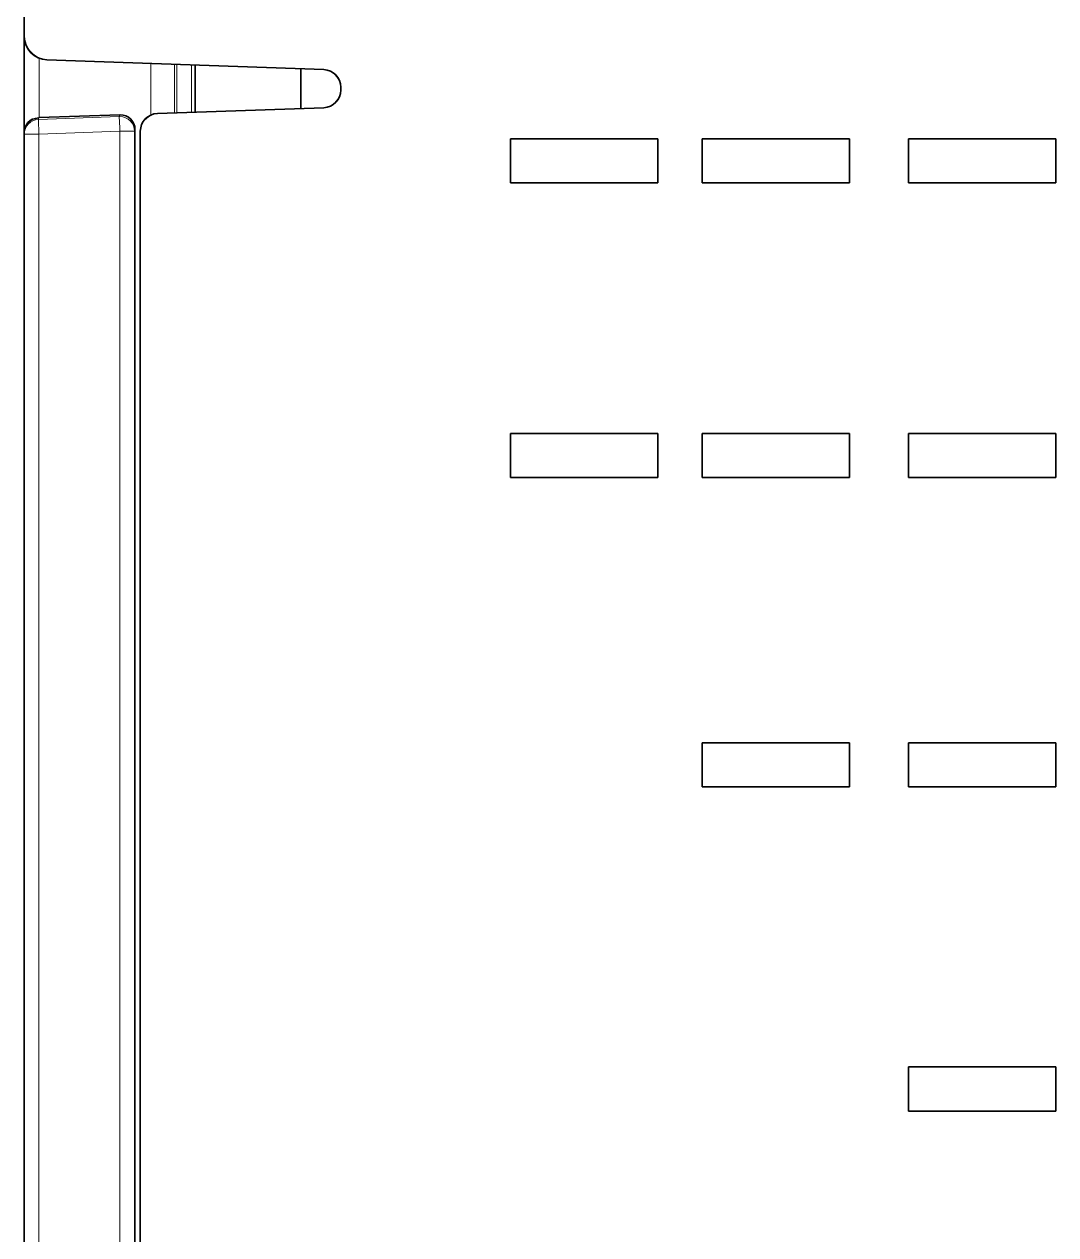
# Model space of a CAD drawing. Extents: x -45 to 645, y -160 to 467.
# Drawn here: x 291.13 to 326.13, y 100.36 to 141.45 of the extents above; entities that cross this region are included whole.
import ezdxf

# ---------------------------------------------------------------- set-up
doc = ezdxf.new("R2010")
doc.units = 0
doc.layers.add('layer 1', color=7, linetype='Continuous')

msp = doc.modelspace()

# ---------------------------------------------------------------- linework, layer by layer
at = {"color": 7, "lineweight": 35}
for p, q in [((291.132, 165.489), (291.132, 141.036)), ((291.132, 165.489), (291.132, 141.036)), ((291.132, 165.489), (291.132, 141.036)), ((291.132, 165.489), (291.132, 141.036)), ((291.132, 137.718), (291.132, 61.762)), ((291.132, 61.762), (291.132, 137.718)), ((291.132, 137.718), (291.132, 61.762)), ((291.132, 61.762), (291.132, 137.718)), ((294.89, 137.874), (294.89, 81.062)), ((294.89, 81.062), (294.89, 137.874)), ((294.89, 137.874), (294.89, 81.062)), ((294.89, 81.062), (294.89, 137.874)), ((295.071, 137.819), (295.071, 81.062)), ((295.071, 137.819), (295.071, 81.062)), ((295.071, 137.819), (295.071, 81.062)), ((295.071, 137.819), (295.071, 81.062))]:
    msp.add_line(p, q, dxfattribs=at)
at = {"color": 7, "lineweight": 35, "ltscale": 0.080972}
for p, q in [((291.132, 141.034), (291.132, 137.795)), ((291.132, 137.795), (291.132, 141.034)), ((291.132, 141.034), (291.132, 137.795)), ((291.132, 137.795), (291.132, 141.034))]:
    msp.add_line(p, q, dxfattribs=at)
at = {"color": 7, "lineweight": 13, "ltscale": 0.050378}
for p, q in [((291.633, 138.278), (291.633, 140.293)), ((291.633, 140.293), (291.633, 138.278)), ((291.633, 138.278), (291.633, 140.293)), ((291.633, 140.293), (291.633, 138.278))]:
    msp.add_line(p, q, dxfattribs=at)
at = {"color": 7, "lineweight": 35, "ltscale": 0.234845}
msp.add_line((291.904, 140.236), (301.292, 139.908), dxfattribs=at)
msp.add_line((291.904, 140.236), (301.292, 139.908), dxfattribs=at)
msp.add_line((291.904, 140.236), (301.292, 139.908), dxfattribs=at)
msp.add_line((291.904, 140.236), (301.292, 139.908), dxfattribs=at)
at = {"color": 7, "lineweight": 13, "ltscale": 0.043596}
for p, q in [((295.432, 140.113), (295.432, 138.369)), ((295.432, 138.369), (295.432, 140.113)), ((295.432, 140.113), (295.432, 138.369)), ((295.432, 138.369), (295.432, 140.113))]:
    msp.add_line(p, q, dxfattribs=at)
at = {"color": 7, "lineweight": 13, "ltscale": 0.041161}
for p, q in [((296.229, 138.439), (296.229, 140.085)), ((296.229, 140.085), (296.229, 138.439)), ((296.229, 138.439), (296.229, 140.085)), ((296.229, 140.085), (296.229, 138.439))]:
    msp.add_line(p, q, dxfattribs=at)
at = {"color": 7, "lineweight": 13, "ltscale": 0.041026}
msp.add_line((296.306, 138.441), (296.306, 140.082), dxfattribs=at)
msp.add_line((296.306, 138.441), (296.306, 140.082), dxfattribs=at)
msp.add_line((296.306, 138.441), (296.306, 140.082), dxfattribs=at)
msp.add_line((296.306, 138.441), (296.306, 140.082), dxfattribs=at)
at = {"color": 7, "lineweight": 13, "ltscale": 0.040154}
for p, q in [((296.806, 140.065), (296.806, 138.459)), ((296.806, 138.459), (296.806, 140.065)), ((296.806, 140.065), (296.806, 138.459)), ((296.806, 138.459), (296.806, 140.065))]:
    msp.add_line(p, q, dxfattribs=at)
at = {"color": 7, "lineweight": 35, "ltscale": 0.039934}
msp.add_line((296.932, 138.463), (296.932, 140.061), dxfattribs=at)
msp.add_line((296.932, 138.463), (296.932, 140.061), dxfattribs=at)
msp.add_line((296.932, 138.463), (296.932, 140.061), dxfattribs=at)
msp.add_line((296.932, 138.463), (296.932, 140.061), dxfattribs=at)
at = {"color": 7, "lineweight": 35, "ltscale": 0.033682}
msp.add_line((300.512, 138.588), (300.512, 139.935), dxfattribs=at)
msp.add_line((300.512, 138.588), (300.512, 139.935), dxfattribs=at)
msp.add_line((300.512, 138.588), (300.512, 139.935), dxfattribs=at)
msp.add_line((300.512, 138.588), (300.512, 139.935), dxfattribs=at)
at = {"color": 7, "lineweight": 35, "ltscale": 0.00234}
msp.add_line((301.871, 139.309), (301.871, 139.215), dxfattribs=at)
msp.add_line((301.871, 139.309), (301.871, 139.215), dxfattribs=at)
msp.add_line((301.871, 139.309), (301.871, 139.215), dxfattribs=at)
msp.add_line((301.871, 139.309), (301.871, 139.215), dxfattribs=at)
at = {"color": 7, "lineweight": 35, "ltscale": 0.141131}
msp.add_line((301.292, 138.615), (295.65, 138.418), dxfattribs=at)
msp.add_line((301.292, 138.615), (295.65, 138.418), dxfattribs=at)
msp.add_line((301.292, 138.615), (295.65, 138.418), dxfattribs=at)
msp.add_line((301.292, 138.615), (295.65, 138.418), dxfattribs=at)
at = {"color": 7, "lineweight": 13, "ltscale": 0.068631}
for p, q in [((294.358, 138.313), (291.614, 138.218)), ((291.614, 138.218), (294.358, 138.313)), ((294.358, 138.313), (291.614, 138.218)), ((291.614, 138.218), (294.358, 138.313))]:
    msp.add_line(p, q, dxfattribs=at)
at = {"color": 7, "lineweight": 35, "ltscale": 0.000434}
for p, q in [((291.614, 138.277), (291.632, 138.278)), ((291.614, 138.277), (291.632, 138.278)), ((294.39, 138.374), (294.373, 138.374)), ((294.39, 138.374), (294.373, 138.374))]:
    msp.add_line(p, q, dxfattribs=at)
at = {"color": 7, "lineweight": 35, "ltscale": 0.000435143}
msp.add_line((291.632, 138.278), (291.614, 138.277), dxfattribs=at)
msp.add_line((291.632, 138.278), (291.614, 138.277), dxfattribs=at)
at = {"color": 7, "lineweight": 13, "ltscale": 0.001492}
for p, q in [((291.614, 138.218), (291.614, 138.277)), ((291.614, 138.277), (291.614, 138.218)), ((291.614, 138.218), (291.614, 138.277)), ((291.614, 138.277), (291.614, 138.218))]:
    msp.add_line(p, q, dxfattribs=at)
at = {"color": 7, "lineweight": 13, "ltscale": 0.012492}
for p, q in [((291.632, 137.718), (291.614, 138.218)), ((291.614, 138.218), (291.632, 137.718)), ((291.632, 137.718), (291.614, 138.218)), ((291.614, 138.218), (291.632, 137.718))]:
    msp.add_line(p, q, dxfattribs=at)
at = {"color": 7, "lineweight": 35, "ltscale": 4.4e-05}
msp.add_line((291.633, 138.278), (291.632, 138.278), dxfattribs=at)
msp.add_line((291.633, 138.278), (291.632, 138.278), dxfattribs=at)
at = {"color": 7, "lineweight": 35, "ltscale": 4.35143e-05}
msp.add_line((291.633, 138.278), (291.632, 138.278), dxfattribs=at)
msp.add_line((291.633, 138.278), (291.632, 138.278), dxfattribs=at)
at = {"color": 7, "lineweight": 35, "ltscale": 0.068525}
msp.add_line((294.373, 138.374), (291.633, 138.278), dxfattribs=at)
msp.add_line((294.373, 138.374), (291.633, 138.278), dxfattribs=at)
msp.add_line((294.373, 138.374), (291.633, 138.278), dxfattribs=at)
msp.add_line((294.373, 138.374), (291.633, 138.278), dxfattribs=at)
at = {"color": 7, "lineweight": 13, "ltscale": 0.001558}
msp.add_line((294.358, 138.313), (294.373, 138.374), dxfattribs=at)
msp.add_line((294.358, 138.313), (294.373, 138.374), dxfattribs=at)
msp.add_line((294.358, 138.313), (294.373, 138.374), dxfattribs=at)
msp.add_line((294.358, 138.313), (294.373, 138.374), dxfattribs=at)
at = {"color": 7, "lineweight": 13, "ltscale": 0.000433}
msp.add_line((294.375, 138.314), (294.358, 138.313), dxfattribs=at)
msp.add_line((294.375, 138.314), (294.358, 138.313), dxfattribs=at)
at = {"color": 7, "lineweight": 13, "ltscale": 0.000434173}
msp.add_line((294.358, 138.313), (294.375, 138.314), dxfattribs=at)
msp.add_line((294.358, 138.313), (294.375, 138.314), dxfattribs=at)
at = {"color": 7, "lineweight": 13, "ltscale": 0.00945}
msp.add_line((294.371, 137.936), (294.358, 138.313), dxfattribs=at)
msp.add_line((294.371, 137.936), (294.358, 138.313), dxfattribs=at)
msp.add_line((294.371, 137.936), (294.358, 138.313), dxfattribs=at)
msp.add_line((294.371, 137.936), (294.358, 138.313), dxfattribs=at)
at = {"color": 7, "lineweight": 35, "ltscale": 0.000434113}
msp.add_line((294.39, 138.374), (294.373, 138.374), dxfattribs=at)
msp.add_line((294.39, 138.374), (294.373, 138.374), dxfattribs=at)
at = {"color": 7, "lineweight": 35, "ltscale": 0.001915}
msp.add_line((291.132, 137.718), (291.132, 137.795), dxfattribs=at)
msp.add_line((291.132, 137.718), (291.132, 137.795), dxfattribs=at)
msp.add_line((291.132, 137.718), (291.132, 137.795), dxfattribs=at)
msp.add_line((291.132, 137.718), (291.132, 137.795), dxfattribs=at)
at = {"color": 7, "lineweight": 13, "ltscale": 0.0125}
for p, q in [((291.632, 137.718), (291.132, 137.718)), ((291.132, 137.718), (291.632, 137.718)), ((291.632, 137.718), (291.132, 137.718)), ((291.132, 137.718), (291.632, 137.718))]:
    msp.add_line(p, q, dxfattribs=at)
at = {"color": 7, "lineweight": 13, "ltscale": 0.06863}
for p, q in [((291.632, 137.718), (294.375, 137.814)), ((294.375, 137.814), (291.632, 137.718)), ((291.632, 137.718), (294.375, 137.814)), ((294.375, 137.814), (291.632, 137.718))]:
    msp.add_line(p, q, dxfattribs=at)
at = {"color": 7, "lineweight": 13}
for p, q in [((291.632, 137.718), (291.632, 61.762)), ((291.632, 137.718), (291.632, 61.762)), ((291.632, 137.718), (291.632, 61.762)), ((291.632, 137.718), (291.632, 61.762)), ((294.375, 137.814), (294.375, 61.762)), ((294.375, 61.762), (294.375, 137.814)), ((294.375, 137.814), (294.375, 61.762)), ((294.375, 61.762), (294.375, 137.814)), ((294.875, 61.762), (294.875, 137.814)), ((294.875, 137.814), (294.875, 61.762)), ((294.875, 61.762), (294.875, 137.814)), ((294.875, 137.814), (294.875, 61.762))]:
    msp.add_line(p, q, dxfattribs=at)
at = {"color": 7, "lineweight": 13, "ltscale": 0.003043}
for p, q in [((294.375, 137.814), (294.371, 137.936)), ((294.371, 137.936), (294.375, 137.814)), ((294.375, 137.814), (294.371, 137.936)), ((294.371, 137.936), (294.375, 137.814))]:
    msp.add_line(p, q, dxfattribs=at)
at = {"color": 7, "lineweight": 13, "ltscale": 0.012499}
for p, q in [((294.375, 137.814), (294.875, 137.814)), ((294.875, 137.814), (294.375, 137.814)), ((294.375, 137.814), (294.875, 137.814)), ((294.875, 137.814), (294.375, 137.814))]:
    msp.add_line(p, q, dxfattribs=at)
at = {"color": 7, "lineweight": 13, "ltscale": 0.001548}
for p, q in [((294.875, 137.814), (294.89, 137.874)), ((294.89, 137.874), (294.875, 137.814)), ((294.875, 137.814), (294.89, 137.874)), ((294.89, 137.874), (294.875, 137.814))]:
    msp.add_line(p, q, dxfattribs=at)
at = {"color": 7, "lineweight": 35, "ltscale": 0.0375}
for p, q in [((307.632, 136.062), (307.632, 137.562)), ((307.632, 136.062), (307.632, 137.562)), ((307.632, 136.062), (307.632, 137.562)), ((307.632, 136.062), (307.632, 137.562)), ((312.632, 137.562), (312.632, 136.062)), ((312.632, 137.562), (312.632, 136.062)), ((312.632, 137.562), (312.632, 136.062)), ((312.632, 137.562), (312.632, 136.062)), ((314.132, 136.062), (314.132, 137.562)), ((314.132, 136.062), (314.132, 137.562)), ((314.132, 136.062), (314.132, 137.562)), ((314.132, 136.062), (314.132, 137.562)), ((319.132, 137.562), (319.132, 136.062)), ((319.132, 137.562), (319.132, 136.062)), ((319.132, 137.562), (319.132, 136.062)), ((319.132, 137.562), (319.132, 136.062)), ((321.132, 136.062), (321.132, 137.562)), ((321.132, 136.062), (321.132, 137.562)), ((321.132, 136.062), (321.132, 137.562)), ((321.132, 136.062), (321.132, 137.562)), ((326.132, 137.562), (326.132, 136.062)), ((326.132, 137.562), (326.132, 136.062)), ((326.132, 137.562), (326.132, 136.062)), ((326.132, 137.562), (326.132, 136.062)), ((307.632, 126.062), (307.632, 127.562)), ((307.632, 126.062), (307.632, 127.562)), ((307.632, 126.062), (307.632, 127.562)), ((307.632, 126.062), (307.632, 127.562)), ((312.632, 127.562), (312.632, 126.062)), ((312.632, 127.562), (312.632, 126.062)), ((312.632, 127.562), (312.632, 126.062)), ((312.632, 127.562), (312.632, 126.062)), ((314.132, 126.062), (314.132, 127.562)), ((314.132, 126.062), (314.132, 127.562)), ((314.132, 126.062), (314.132, 127.562)), ((314.132, 126.062), (314.132, 127.562)), ((319.132, 127.562), (319.132, 126.062)), ((319.132, 127.562), (319.132, 126.062)), ((319.132, 127.562), (319.132, 126.062)), ((319.132, 127.562), (319.132, 126.062)), ((321.132, 126.062), (321.132, 127.562)), ((321.132, 126.062), (321.132, 127.562)), ((321.132, 126.062), (321.132, 127.562)), ((321.132, 126.062), (321.132, 127.562)), ((326.132, 127.562), (326.132, 126.062)), ((326.132, 127.562), (326.132, 126.062)), ((326.132, 127.562), (326.132, 126.062)), ((326.132, 127.562), (326.132, 126.062)), ((314.132, 115.562), (314.132, 117.062)), ((314.132, 115.562), (314.132, 117.062)), ((314.132, 115.562), (314.132, 117.062)), ((314.132, 115.562), (314.132, 117.062)), ((319.132, 117.062), (319.132, 115.562)), ((319.132, 117.062), (319.132, 115.562)), ((319.132, 117.062), (319.132, 115.562)), ((319.132, 117.062), (319.132, 115.562)), ((321.132, 115.562), (321.132, 117.062)), ((321.132, 115.562), (321.132, 117.062)), ((321.132, 115.562), (321.132, 117.062)), ((321.132, 115.562), (321.132, 117.062)), ((326.132, 117.062), (326.132, 115.562)), ((326.132, 117.062), (326.132, 115.562)), ((326.132, 117.062), (326.132, 115.562)), ((326.132, 117.062), (326.132, 115.562)), ((321.132, 104.562), (321.132, 106.062)), ((321.132, 104.562), (321.132, 106.062)), ((321.132, 104.562), (321.132, 106.062)), ((321.132, 104.562), (321.132, 106.062)), ((326.132, 106.062), (326.132, 104.562)), ((326.132, 106.062), (326.132, 104.562)), ((326.132, 106.062), (326.132, 104.562)), ((326.132, 106.062), (326.132, 104.562))]:
    msp.add_line(p, q, dxfattribs=at)
at = {"color": 7, "lineweight": 35, "ltscale": 0.125}
for p, q in [((307.632, 137.562), (312.632, 137.562)), ((307.632, 137.562), (312.632, 137.562)), ((307.632, 137.562), (312.632, 137.562)), ((307.632, 137.562), (312.632, 137.562)), ((314.132, 137.562), (319.132, 137.562)), ((314.132, 137.562), (319.132, 137.562)), ((314.132, 137.562), (319.132, 137.562)), ((314.132, 137.562), (319.132, 137.562)), ((321.132, 137.562), (326.132, 137.562)), ((321.132, 137.562), (326.132, 137.562)), ((321.132, 137.562), (326.132, 137.562)), ((321.132, 137.562), (326.132, 137.562)), ((312.632, 136.062), (307.632, 136.062)), ((312.632, 136.062), (307.632, 136.062)), ((312.632, 136.062), (307.632, 136.062)), ((312.632, 136.062), (307.632, 136.062)), ((319.132, 136.062), (314.132, 136.062)), ((319.132, 136.062), (314.132, 136.062)), ((319.132, 136.062), (314.132, 136.062)), ((319.132, 136.062), (314.132, 136.062)), ((326.132, 136.062), (321.132, 136.062)), ((326.132, 136.062), (321.132, 136.062)), ((326.132, 136.062), (321.132, 136.062)), ((326.132, 136.062), (321.132, 136.062)), ((307.632, 127.562), (312.632, 127.562)), ((307.632, 127.562), (312.632, 127.562)), ((307.632, 127.562), (312.632, 127.562)), ((307.632, 127.562), (312.632, 127.562)), ((314.132, 127.562), (319.132, 127.562)), ((314.132, 127.562), (319.132, 127.562)), ((314.132, 127.562), (319.132, 127.562)), ((314.132, 127.562), (319.132, 127.562)), ((321.132, 127.562), (326.132, 127.562)), ((321.132, 127.562), (326.132, 127.562)), ((321.132, 127.562), (326.132, 127.562)), ((321.132, 127.562), (326.132, 127.562)), ((312.632, 126.062), (307.632, 126.062)), ((312.632, 126.062), (307.632, 126.062)), ((312.632, 126.062), (307.632, 126.062)), ((312.632, 126.062), (307.632, 126.062)), ((319.132, 126.062), (314.132, 126.062)), ((319.132, 126.062), (314.132, 126.062)), ((319.132, 126.062), (314.132, 126.062)), ((319.132, 126.062), (314.132, 126.062)), ((326.132, 126.062), (321.132, 126.062)), ((326.132, 126.062), (321.132, 126.062)), ((326.132, 126.062), (321.132, 126.062)), ((326.132, 126.062), (321.132, 126.062)), ((314.132, 117.062), (319.132, 117.062)), ((314.132, 117.062), (319.132, 117.062)), ((314.132, 117.062), (319.132, 117.062)), ((314.132, 117.062), (319.132, 117.062)), ((321.132, 117.062), (326.132, 117.062)), ((321.132, 117.062), (326.132, 117.062)), ((321.132, 117.062), (326.132, 117.062)), ((321.132, 117.062), (326.132, 117.062)), ((319.132, 115.562), (314.132, 115.562)), ((319.132, 115.562), (314.132, 115.562)), ((319.132, 115.562), (314.132, 115.562)), ((319.132, 115.562), (314.132, 115.562)), ((326.132, 115.562), (321.132, 115.562)), ((326.132, 115.562), (321.132, 115.562)), ((326.132, 115.562), (321.132, 115.562)), ((326.132, 115.562), (321.132, 115.562)), ((321.132, 106.062), (326.132, 106.062)), ((321.132, 106.062), (326.132, 106.062)), ((321.132, 106.062), (326.132, 106.062)), ((321.132, 106.062), (326.132, 106.062)), ((326.132, 104.562), (321.132, 104.562)), ((326.132, 104.562), (321.132, 104.562)), ((326.132, 104.562), (321.132, 104.562)), ((326.132, 104.562), (321.132, 104.562))]:
    msp.add_line(p, q, dxfattribs=at)
at = {"color": 7, "lineweight": 35}
for points in [[(291.132, 137.795), (291.162, 137.96), (291.255, 138.113), (291.416, 138.23), (291.614, 138.277)], [(291.132, 137.795), (291.162, 137.96), (291.254, 138.111), (291.376, 138.21), (291.614, 138.277)], [(291.132, 137.795), (291.162, 137.96), (291.255, 138.113), (291.416, 138.23), (291.614, 138.277)], [(291.132, 137.795), (291.162, 137.96), (291.254, 138.111), (291.376, 138.21), (291.614, 138.277)]]:
    msp.add_lwpolyline(points, dxfattribs=at)
for centre, radius, start, end in [((291.932, 141.036), 0.8, 180, 268.0003), ((291.932, 141.036), 0.8, 180, 268.0003), ((291.932, 141.036), 0.8, 180, 268.0003), ((291.932, 141.036), 0.8, 180, 268.0003), ((301.271, 139.309), 0.6, 0, 87.9996), ((301.271, 139.309), 0.6, 0, 87.9996), ((301.271, 139.309), 0.6, 0, 87.9996), ((301.271, 139.309), 0.6, 0, 87.9996), ((301.271, 139.215), 0.6, 271.9997, 360), ((301.271, 139.215), 0.6, 271.9997, 360), ((301.271, 139.215), 0.6, 271.9997, 0), ((301.271, 139.215), 0.6, 271.9997, 360), ((294.39, 137.874), 0.5, 359.9761, 89.9943), ((294.39, 137.874), 0.5, 359.9761, 89.9942), ((294.39, 137.874), 0.5, 359.9761, 89.9943), ((294.39, 137.874), 0.5, 359.9761, 89.9942), ((295.671, 137.819), 0.6, 91.9992, 179.9988), ((295.671, 137.819), 0.6, 91.9992, 179.9988), ((295.671, 137.819), 0.6, 91.9992, 179.9988), ((295.671, 137.819), 0.6, 91.9992, 179.9988)]:
    msp.add_arc(centre, radius, start, end, dxfattribs=at)
at = {"color": 7, "lineweight": 13}
for centre, start, end in [((291.631, 137.718), 91.9708, 179.9808), ((291.631, 137.718), 91.9708, 179.9808), ((294.375, 137.814), 0.041, 89.9977), ((294.375, 137.814), 0.041, 89.9977)]:
    msp.add_arc(centre, 0.5, start, end, dxfattribs=at)
for centre, major_axis, ratio, start_param, end_param in [((291.632, 137.718), (-0.5, 0), 0.999386, 4.747152, 6.283185), ((291.632, 137.718), (-0.5, 0), 0.999386, 4.747152, 6.283185), ((294.375, 137.814), (0.485, -0.12), 0.999337, 0.242071, 1.812559), ((294.375, 137.814), (0.485, -0.12), 0.999337, 0.242071, 1.812559)]:
    msp.add_ellipse(centre, major_axis=major_axis, ratio=ratio, start_param=start_param, end_param=end_param, dxfattribs=at)
at = {"layer": 'layer 1', "color": 7, "lineweight": 9, "true_color": 0xffffff}
for points in [[(291.132, 165.489), (291.132, 157.338), (291.132, 145.111), (291.132, 141.036)], [(291.132, 141.036), (291.132, 140.521), (291.646, 140.245), (291.904, 140.236)], [(291.132, 137.795), (291.132, 138.875), (291.132, 140.496), (291.132, 141.036)], [(301.292, 139.908), (298.162, 140.018), (293.468, 140.181), (291.904, 140.236)], [(296.932, 140.061), (296.932, 139.528), (296.932, 138.729), (296.932, 138.463)], [(300.512, 138.588), (300.512, 139.037), (300.512, 139.711), (300.512, 139.936)], [(301.871, 139.309), (301.871, 139.695), (301.485, 139.902), (301.292, 139.908)], [(301.871, 139.215), (301.871, 139.246), (301.871, 139.293), (301.871, 139.309)], [(301.292, 138.615), (301.678, 138.629), (301.871, 139.022), (301.871, 139.215)], [(295.65, 138.418), (297.531, 138.484), (300.351, 138.583), (301.292, 138.615)], [(291.614, 138.277), (291.298, 138.272), (291.134, 137.953), (291.132, 137.795)], [(291.633, 138.278), (292.546, 138.31), (293.916, 138.358), (294.373, 138.374)], [(294.373, 138.374), (294.378, 138.374), (294.384, 138.374), (294.39, 138.374)], [(295.071, 137.819), (295.071, 138.205), (295.457, 138.412), (295.65, 138.418)], [(291.132, 137.718), (291.132, 137.744), (291.132, 137.782), (291.132, 137.795)], [(291.132, 61.762), (291.132, 87.081), (291.132, 125.059), (291.132, 137.718)], [(294.89, 81.062), (294.89, 100), (294.89, 128.405), (294.89, 137.874)], [(295.071, 81.062), (295.071, 99.981), (295.071, 128.359), (295.071, 137.819)], [(307.632, 137.562), (309.298, 137.562), (311.798, 137.562), (312.632, 137.562)], [(307.632, 136.062), (307.632, 136.562), (307.632, 137.312), (307.632, 137.562)], [(312.632, 137.562), (312.632, 137.062), (312.632, 136.312), (312.632, 136.062)], [(314.132, 137.562), (315.798, 137.562), (318.298, 137.562), (319.132, 137.562)], [(314.132, 136.062), (314.132, 136.562), (314.132, 137.312), (314.132, 137.562)], [(319.132, 137.562), (319.132, 137.062), (319.132, 136.312), (319.132, 136.062)], [(321.132, 137.562), (322.798, 137.562), (325.298, 137.562), (326.132, 137.562)], [(321.132, 136.062), (321.132, 136.562), (321.132, 137.312), (321.132, 137.562)], [(326.132, 137.562), (326.132, 137.062), (326.132, 136.312), (326.132, 136.062)], [(312.632, 136.062), (310.965, 136.062), (308.465, 136.062), (307.632, 136.062)], [(319.132, 136.062), (317.465, 136.062), (314.965, 136.062), (314.132, 136.062)], [(326.132, 136.062), (324.465, 136.062), (321.965, 136.062), (321.132, 136.062)], [(307.632, 127.562), (309.298, 127.562), (311.798, 127.562), (312.632, 127.562)], [(307.632, 126.062), (307.632, 126.562), (307.632, 127.312), (307.632, 127.562)], [(312.632, 127.562), (312.632, 127.062), (312.632, 126.312), (312.632, 126.062)], [(314.132, 127.562), (315.798, 127.562), (318.298, 127.562), (319.132, 127.562)], [(314.132, 126.062), (314.132, 126.562), (314.132, 127.312), (314.132, 127.562)], [(319.132, 127.562), (319.132, 127.062), (319.132, 126.312), (319.132, 126.062)], [(321.132, 127.562), (322.798, 127.562), (325.298, 127.562), (326.132, 127.562)], [(321.132, 126.062), (321.132, 126.562), (321.132, 127.312), (321.132, 127.562)], [(326.132, 127.562), (326.132, 127.062), (326.132, 126.312), (326.132, 126.062)], [(312.632, 126.062), (310.965, 126.062), (308.465, 126.062), (307.632, 126.062)], [(319.132, 126.062), (317.465, 126.062), (314.965, 126.062), (314.132, 126.062)], [(326.132, 126.062), (324.465, 126.062), (321.965, 126.062), (321.132, 126.062)], [(314.132, 117.062), (315.798, 117.062), (318.298, 117.062), (319.132, 117.062)], [(314.132, 115.562), (314.132, 116.062), (314.132, 116.812), (314.132, 117.062)], [(319.132, 117.062), (319.132, 116.562), (319.132, 115.812), (319.132, 115.562)], [(321.132, 117.062), (322.798, 117.062), (325.298, 117.062), (326.132, 117.062)], [(321.132, 115.562), (321.132, 116.062), (321.132, 116.812), (321.132, 117.062)], [(326.132, 117.062), (326.132, 116.562), (326.132, 115.812), (326.132, 115.562)], [(319.132, 115.562), (317.465, 115.562), (314.965, 115.562), (314.132, 115.562)], [(326.132, 115.562), (324.465, 115.562), (321.965, 115.562), (321.132, 115.562)], [(321.132, 106.062), (322.798, 106.062), (325.298, 106.062), (326.132, 106.062)], [(321.132, 104.562), (321.132, 105.062), (321.132, 105.812), (321.132, 106.062)], [(326.132, 106.062), (326.132, 105.562), (326.132, 104.812), (326.132, 104.562)], [(326.132, 104.562), (324.465, 104.562), (321.965, 104.562), (321.132, 104.562)]]:
    msp.add_open_spline(points, degree=3, dxfattribs=at)
msp.add_open_spline([(294.89, 137.874), (294.89, 138.012), (294.793, 138.179), (294.744, 138.228), (294.646, 138.325), (294.459, 138.374), (294.39, 138.374)], degree=3, knots=[0, 0, 0, 0, 0.5, 0.5, 0.5, 1, 1, 1, 1], dxfattribs=at)

doc.saveas('drawing.dxf')
